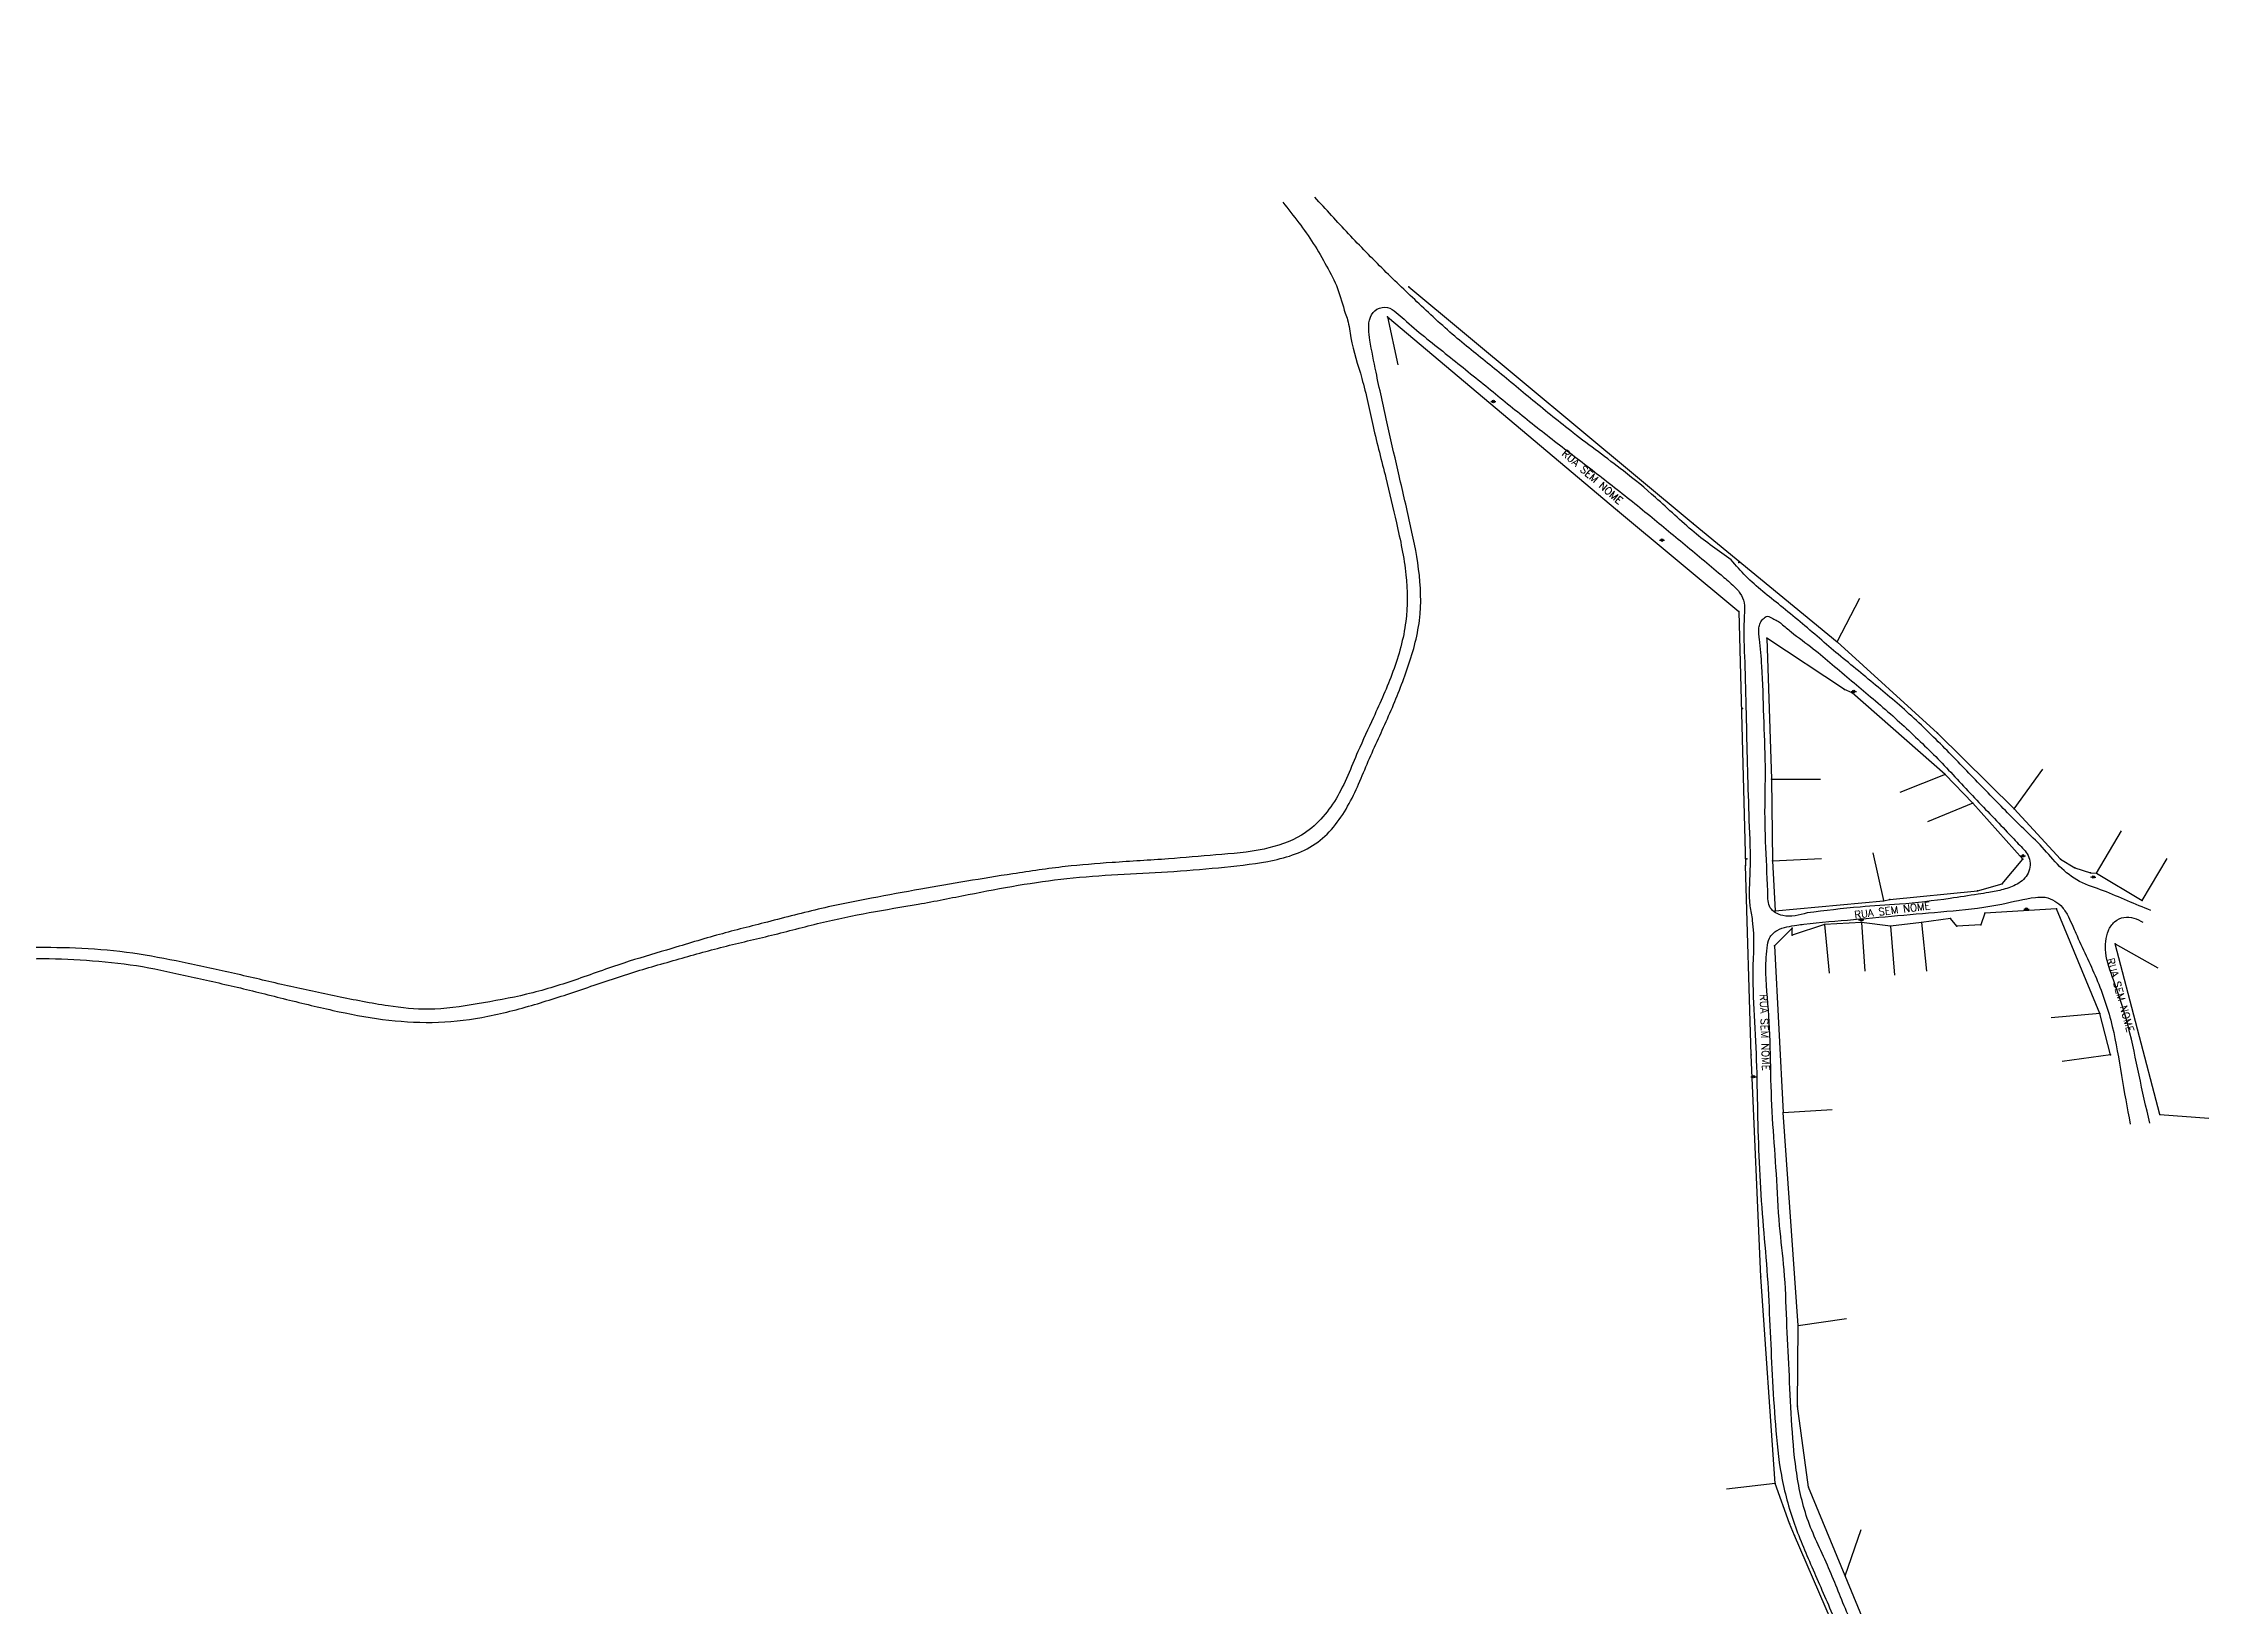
# Model space of a CAD drawing. Header units: metres. Extents: x 788432 to 801109, y 7412241 to 7456112.
# Drawn here: x 792461.8 to 792903.7, y 7412807.6 to 7413126.9 of the extents above; entities that cross this region are included whole.
import ezdxf

# ---------------------------------------------------------------- set-up
doc = ezdxf.new("R2010")
doc.units = ezdxf.units.M
doc.header["$LTSCALE"] = 10
doc.header["$MEASUREMENT"] = 0
doc.header["$PDSIZE"] = 4
for name, color, linetype in [('SIB-POSTE', 7, 'CONTINUOUS'), ('TOP-TEXTOS', 2, 'CONTINUOUS'), ('TOPOGRAFIA', 8, 'CONTINUOUS')]:
    doc.layers.add(name, color=color, linetype=linetype)
doc.styles.get("Standard").update_dxf_attribs({"font": 'romans.shx'})

# ---------------------------------------------------------------- blocks, each defined once
blk = doc.blocks.new('sib-poste-01')
at = {"layer": 'SIB-POSTE'}
for p, q in [((-0.08, 0.001), (-0.037, 0)), ((0.037, 0), (0.08, -0.001))]:
    blk.add_line(p, q, dxfattribs=at)
at = {"layer": 'SIB-POSTE', "const_width": 0.0012}
blk.add_lwpolyline([(-0.001, 0, 1), (0.001, 0, 1)], format="xyb", close=True, dxfattribs=at)
at = {"layer": 'SIB-POSTE'}
blk.add_circle((0, 0), 0.0375, dxfattribs=at)
blk = doc.blocks.new('qwkjeqo')
at = {"layer": 'TOPOGRAFIA', "ltscale": 0.05}
for points, elevation in [([(792740.44, 7413077.16), (792798.5, 7413028.82), (792827.91, 7413004.66), (792832.48, 7413013.55)], 672.81), ([(792736.12, 7413070.97), (792783.07, 7413031.43), (792807.79, 7413010.82)], 672.95), ([(792736.12, 7413070.97), (792738.24, 7413061.2)], 672.95), ([(792807.79, 7413010.82), (792809.19, 7412958.95)], 672.95), ([(792827.91, 7413004.66), (792848.35, 7412986.01), (792864.01, 7412970.53), (792869.88, 7412978.63)], 672.81), ([(792878.8, 7412499.74), (792879.85, 7412498.83), (792881.06, 7412577.75), (792882.31, 7412616.61), (792872.61, 7412639.46), (792866.48, 7412641.37), (792877.64, 7412676.15), (792877.46, 7412682.04), (792877.1, 7412687.54), (792876.11, 7412689.9), (792873, 7412697.35), (792866.16, 7412713.18), (792854.72, 7412739.8), (792833.01, 7412790.21), (792819.19, 7412822.15), (792818.15, 7412824.63), (792815.24, 7412832.81), (792812.3, 7412874.99), (792810.33, 7412920.33), (792809.19, 7412958.95)], 684.66), ([(792884.79, 7412498.97), (792887.34, 7412577.57), (792888.69, 7412617.87), (792878.42, 7412644.75), (792883.93, 7412670.66), (792884, 7412676.88), (792883.85, 7412683.38), (792883.06, 7412689.6), (792879, 7412699.22), (792871.65, 7412716.08), (792859.99, 7412743.43), (792840.83, 7412786.59), (792829.55, 7412813.91), (792822.01, 7412832.04), (792819.81, 7412848.61), (792819.92, 7412865.07), (792816.86, 7412908.57)], 684.44), ([(792819.92, 7412865.07), (792829.81, 7412866.51)], 682.8), ([(792815.24, 7412832.81), (792805.31, 7412831.64)], 683.89), ([(792829.55, 7412813.91), (792832.76, 7412823.38)], 684.7)]:
    blk.add_lwpolyline(points, dxfattribs=dict(at, elevation=elevation))
at = {"layer": 'TOPOGRAFIA', "linetype": 'Continuous', "ltscale": 0.05}
for points, elevation in [([(792813.56, 7413005.39), (792814.46, 7412976.57), (792814.7, 7412959.92), (792815.26, 7412949.75)], 676.1), ([(792849.93, 7412977.57), (792830.96, 7412994.26), (792829.38, 7412994.93), (792813.56, 7413005.39)], 676.1), ([(792855.54, 7412971.69), (792849.93, 7412977.57), (792840.64, 7412973.89)], 676.1), ([(792814.46, 7412976.57), (792824.46, 7412976.63)], 676.1), ([(792815.26, 7412949.75), (792837.34, 7412951.75), (792838.62, 7412952.05), (792856.5, 7412953.83), (792861.53, 7412955.24), (792865.75, 7412960.26), (792855.54, 7412971.69), (792846.3, 7412967.87)], 676.1), ([(792864.01, 7412970.53), (792873.49, 7412960.29), (792876.38, 7412958.48), (792879.57, 7412957.47), (792880.79, 7412957.44), (792885.89, 7412966.05)], 672.81), ([(792814.7, 7412959.92), (792824.69, 7412960.39)], 676.1), ([(792837.44, 7412951.8), (792835.26, 7412961.56)], 679.79), ([(792880.79, 7412957.44), (792890.13, 7412951.81), (792895.21, 7412960.43)], 678.89), ([(792883.69, 7412920.29), (792881.49, 7412928.73), (792872.64, 7412950.12), (792858.04, 7412949.21), (792857.2, 7412946.88), (792852.31, 7412946.6), (792851.04, 7412948.18), (792845.08, 7412947.34), (792838.74, 7412946.56), (792832.84, 7412947.36), (792825.29, 7412946.95), (792818.72, 7412944.73), (792818.7, 7412946.16), (792815.1, 7412942.55), (792816.86, 7412908.57), (792826.84, 7412909.16)], 679.84), ([(792825.29, 7412946.95), (792826.22, 7412936.99)], 679.8), ([(792832.84, 7412947.36), (792833.56, 7412937.38)], 680.12), ([(792838.74, 7412946.56), (792839.58, 7412936.59)], 680.16), ([(792845.08, 7412947.34), (792846.09, 7412937.39)], 680.2), ([(792884.62, 7412942.97), (792893.33, 7412938.06)], 679.41), ([(792893.73, 7412908.13), (792884.62, 7412942.97)], 680.33), ([(792881.49, 7412928.73), (792871.53, 7412927.9)], 679.5), ([(792883.69, 7412920.29), (792873.78, 7412918.94)], 679.84), ([(792893.73, 7412908.13), (792903.71, 7412907.4)], 680.33)]:
    blk.add_lwpolyline(points, dxfattribs=dict(at, elevation=elevation))
at = {"layer": 'TOPOGRAFIA'}
for points in [[(792714.75, 7413094.41, 671.69), (792718.02, 7413090.2, 671.97), (792720.97, 7413086, 672.2), (792723.68, 7413081.36, 672.29), (792725.92, 7413076.79, 672.4), (792727.5, 7413071.76, 672.6), (792727.96, 7413070.38, 672.67), (792728.63, 7413066.72, 672.76), (792730.87, 7413058.44, 672.91), (792733.18, 7413048.6, 673.13), (792735.78, 7413038.12, 673.47), (792737.95, 7413028.91, 673.61), (792739.87, 7413018.33, 673.34), (792739.84, 7413008.77, 672.62), (792737.22, 7412998.57, 672.55), (792733.23, 7412989.18, 671.9), (792730.08, 7412982.22, 671.47), (792725.61, 7412972.61, 670.66), (792718.58, 7412965.18, 669.51), (792710.91, 7412962.34, 668.68), (792701.1, 7412961.12, 667.75), (792691.4, 7412960.33, 667.12), (792679.89, 7412959.57, 666.68), (792670.36, 7412958.75, 666.66), (792659.65, 7412957.27, 665.71), (792640.85, 7412954.14, 664.1), (792630.82, 7412952.3, 663.39), (792619.93, 7412950.04, 662.31), (792608.9, 7412947.26, 660.93), (792599.15, 7412944.72, 659.73), (792588.98, 7412941.71, 658.55), (792580.27, 7412939.06, 657.75), (792570.24, 7412935.58, 657.62), (792560.42, 7412932.68, 656.42), (792550.35, 7412930.73, 655.34), (792540.41, 7412929.61, 654.56), (792532.19, 7412930.3, 654), (792521.75, 7412932.23, 653.27), (792511.64, 7412934.4, 652.59), (792501.44, 7412936.77, 651.88), (792491.38, 7412938.97, 651.25), (792481.33, 7412940.86, 650.96), (792470.91, 7412941.96, 650.84), (792460.75, 7412942.22, 650.84), (792450.61, 7412942.07, 650.92), (792439.7, 7412941.72, 650.91), (792429.61, 7412941.14, 650.89), (792418.91, 7412940.52, 650.99), (792410.07, 7412941.02, 651.09), (792403.13, 7412944.04, 651.48), (792395.18, 7412949.89, 651.58), (792387.16, 7412956.94, 651.78), (792379.94, 7412964.84, 652.03), (792374.93, 7412972.33, 651.96), (792371.7, 7412981.02, 652.21), (792369.22, 7412991.28, 652.64), (792366.73, 7413000.99, 652.96), (792364.05, 7413010.66, 653.17), (792360.81, 7413020.48, 653.43), (792357.17, 7413030.26, 653.97), (792352.03, 7413041.5, 654.07), (792345.79, 7413050.49, 654.36), (792339.51, 7413057.42, 654.78), (792331.74, 7413064.72, 655.54), (792323.87, 7413071.44, 655.5), (792315.9, 7413077.8, 655.92), (792307.22, 7413083.73, 656.48), (792298.1, 7413088.57, 657.19), (792289.44, 7413093.76, 657.55), (792280.38, 7413098.98, 658.21), (792271.75, 7413104.13, 658.78), (792262.97, 7413109.1, 659.46), (792254.31, 7413114.29, 660.19), (792251.18, 7413116.59, 660.47), (792246, 7413120.3, 660.9), (792238.02, 7413126.85, 660.32)], [(792245.44, 7413111.47, 661.26), (792246.1, 7413113.46, 661.1), (792247.92, 7413114.41, 660.8), (792250.02, 7413113.95, 660.45), (792251.83, 7413112.78, 660.27), (792253.13, 7413111.99, 660.14), (792261.75, 7413106.77, 659.47), (792270.59, 7413101.88, 658.88), (792279.43, 7413096.71, 658.29), (792288.37, 7413091.44, 657.64), (792297.17, 7413086.39, 657.36), (792306, 7413081.27, 656.57), (792314.5, 7413075.58, 656.06), (792322.69, 7413069.17, 655.66), (792330.37, 7413062.66, 655.68), (792337.68, 7413055.75, 654.86), (792344.53, 7413048.24, 654.4), (792349.84, 7413039.39, 654.18), (792354.24, 7413030.27, 654.14), (792357.99, 7413020.46, 653.53), (792361.4, 7413010.59, 653.18), (792364.28, 7413000.87, 652.96), (792366.71, 7412990.7, 652.63), (792368.96, 7412980.71, 652.32), (792372.36, 7412971.2, 652.02), (792378.07, 7412962.67, 651.8), (792384.95, 7412955.31, 651.87), (792392.63, 7412948.58, 651.58), (792400.82, 7412942.56, 651.45), (792409.75, 7412937.95, 651.19), (792419.83, 7412937.57, 651.08), (792430.15, 7412938.37, 650.91), (792440.2, 7412939.15, 650.79), (792450.32, 7412939.55, 650.95), (792460.45, 7412939.97, 650.94), (792470.57, 7412939.63, 650.88), (792480.81, 7412938.53, 650.97), (792490.71, 7412936.5, 651.24), (792500.74, 7412934.27, 651.9), (792510.77, 7412931.8, 652.57), (792520.87, 7412929.4, 653.24), (792531.04, 7412927.56, 654.02), (792541.17, 7412926.95, 654.75), (792551.25, 7412927.96, 655.44), (792561.4, 7412930.4, 656.48), (792571.07, 7412933.46, 657.64), (792581.05, 7412936.81, 657.81), (792590.94, 7412939.72, 658.72), (792600.6, 7412942.37, 659.84), (792610.41, 7412944.74, 661.02), (792620.39, 7412947.25, 662.27), (792630.36, 7412949.37, 663.25), (792640.34, 7412951.08, 664.04), (792650.55, 7412953.04, 664.78), (792660.73, 7412954.93, 665.77), (792670.68, 7412956.32, 666.6), (792681.11, 7412957.13, 666.67), (792691.24, 7412957.69, 667.08), (792701.6, 7412958.53, 667.74), (792711.68, 7412959.82, 668.8), (792721.37, 7412963.38, 670.03), (792727.97, 7412971.06, 670.71), (792732.2, 7412980.26, 671.44), (792736.35, 7412989.53, 672.03), (792740.08, 7412998.91, 672.65), (792742.63, 7413009.03, 672.78), (792742.47, 7413019.51, 673.4), (792740.55, 7413029.56, 673.57), (792738.21, 7413039.79, 673.4), (792735.99, 7413049.57, 673.18), (792733.77, 7413059.72, 673), (792732.54, 7413066.23, 672.89), (792732.29, 7413068.54, 672.84), (792732.62, 7413070.91, 672.79), (792733.96, 7413072.57, 672.78), (792736.1, 7413072.9, 672.86), (792737.9, 7413071.9, 672.92), (792739.49, 7413070.5, 672.98), (792747.91, 7413063.54, 673.39), (792756.17, 7413056.88, 673.58), (792764.11, 7413050.44, 673.75), (792772.26, 7413044.05, 674.13), (792780.39, 7413037.79, 674.67), (792788.65, 7413031.21, 674.84), (792796.38, 7413024.84, 674.98), (792804.18, 7413018.32, 675.22), (792806.56, 7413016.22, 675.31), (792808.05, 7413014.59, 675.41), (792808.88, 7413012.59, 675.56), (792808.95, 7413010.57, 675.72), (792808.87, 7413008.26, 675.88), (792809.05, 7412999.35, 676.36), (792809.32, 7412988.64, 677.14), (792809.57, 7412978.41, 677.84), (792809.89, 7412968.13, 678.44), (792810.08, 7412957.89, 678.85), (792810.09, 7412950.72, 679.08), (792810.56, 7412947.76, 679.13), (792810.67, 7412937.33, 679.32), (792811.03, 7412927.03, 679.53), (792811.46, 7412916.6, 679.82), (792811.69, 7412906.17, 680.13), (792812.1, 7412895.7, 680.43), (792812.79, 7412885.25, 680.77), (792813.63, 7412875.1, 681.31), (792814.15, 7412864.99, 681.97), (792814.64, 7412854.92, 682.75), (792815.27, 7412844.81, 683.31), (792816.5, 7412834.48, 683.85), (792819.17, 7412824.51, 684.29), (792822.97, 7412815.18, 684.66), (792827.13, 7412805.61, 684.78), (792831.23, 7412796.33, 684.74), (792835.32, 7412787.18, 684.68), (792839.53, 7412777.78, 684.5), (792843.67, 7412768.52, 684.54), (792847.89, 7412759.05, 684.52), (792851.93, 7412749.72, 684.51), (792855.78, 7412740.39, 684.52), (792859.7, 7412731.06, 684.74), (792863.89, 7412721.47, 684.92), (792868.04, 7412712.15, 684.67), (792872.34, 7412702.86, 683.94), (792875.25, 7412695.38, 683.38), (792876.25, 7412693.49, 683.28), (792876.94, 7412691.55, 683.16), (792878.37, 7412686.46, 682.98), (792879.09, 7412681.36, 682.88), (792879.28, 7412676.16, 682.73), (792879.18, 7412671.1, 682.74), (792878.13, 7412666.07, 682.69), (792876.68, 7412660.97, 682.79), (792875.32, 7412655.89, 682.94), (792874.24, 7412650.91, 683.05), (792873.6, 7412645.61, 683.01), (792874.01, 7412640.53, 682.83), (792875.42, 7412635.63, 682.59), (792877.41, 7412630.98, 682.35), (792879.45, 7412625.97, 682.32), (792881.32, 7412621.22, 682.33), (792882.87, 7412616.28, 682.46), (792883.05, 7412613.92, 682.48), (792883.36, 7412611, 682.52), (792883.11, 7412605.75, 682.62), (792882.97, 7412601.51, 682.67), (792882.72, 7412591.07, 683.02), (792882.5, 7412581.05, 683.27), (792882.25, 7412571.01, 683.58), (792881.51, 7412560.71, 683.81), (792881.22, 7412550.33, 684.13), (792880.8, 7412540.01, 684.35), (792880.48, 7412529.88, 684.46), (792880.1, 7412519.69, 684.52), (792879.94, 7412509.69, 684.51), (792880.33, 7412501.21, 684.6)], [(792806.26, 7413021.37, 675.27), (792798.7, 7413027.02, 675.02), (792790.82, 7413034.1, 674.84), (792784.25, 7413039.54, 674.83), (792774.03, 7413047.29, 674.01), (792765.78, 7413053.94, 673.74), (792757.93, 7413060.41, 673.61), (792750.33, 7413066.6, 673.36), (792742.57, 7413073.66, 672.94), (792735.43, 7413080.52, 672.59), (792728.16, 7413087.96, 672.22), (792721.27, 7413095.45, 671.73)], [(792891.91, 7412949.79, 678.38), (792887.13, 7412951.76, 678.51), (792882.26, 7412953.8, 678.69), (792877.35, 7412955.73, 678.67), (792873.29, 7412958.8, 678.54), (792869.74, 7412962.69, 678.54), (792865.98, 7412966.43, 678.33), (792862.21, 7412970.19, 678.2), (792858.7, 7412973.78, 678.06), (792855.22, 7412977.37, 677.89), (792851.67, 7412981.05, 677.74), (792848.07, 7412984.7, 677.47), (792844.08, 7412988.55, 677.3), (792840.12, 7412992.12, 677.06), (792836.22, 7412995.4, 676.82), (792832.22, 7412998.7, 676.54), (792828.12, 7413002.09, 676.41), (792824.29, 7413005.36, 676.2), (792820.32, 7413008.74, 675.93), (792816.34, 7413012.01, 675.62), (792809.25, 7413018.06, 675.25), (792806.26, 7413021.37, 675.27)], [(792821.77, 7412949.28, 679.46), (792832.56, 7412950.5, 679.71), (792840.61, 7412951.07, 679.81), (792850.92, 7412952.24, 679.71), (792856.64, 7412953.11, 679.52), (792858.82, 7412953.47, 679.4), (792861.79, 7412954.08, 679.23), (792864.65, 7412955.19, 678.96), (792866.85, 7412957.42, 678.62), (792867, 7412960.64, 678.47), (792865.17, 7412963.1, 678.41), (792863.92, 7412964.41, 678.35), (792860.42, 7412968.08, 678.25), (792856.83, 7412971.85, 677.99), (792853.23, 7412975.66, 677.8), (792849.75, 7412979.4, 677.64), (792846.2, 7412982.98, 677.43), (792842.49, 7412986.53, 677.2), (792838.74, 7412989.94, 677.01), (792834.7, 7412993.43, 676.73), (792830.84, 7412996.68, 676.52), (792826.87, 7413000.04, 676.3), (792823, 7413003.24, 676.04), (792818.5, 7413006.67, 675.81), (792816.5, 7413008.33, 675.75), (792815.67, 7413008.95, 675.8), (792814.75, 7413009.38, 675.81), (792813.64, 7413009.86, 675.88), (792812.79, 7413009.31, 675.93), (792812.16, 7413008.48, 676.01), (792811.93, 7413007.49, 676.04), (792811.9, 7413006.44, 676.1), (792812.01, 7413005.19, 676.14), (792812.51, 7412999.69, 676.41), (792812.91, 7412989.45, 677.17), (792813.23, 7412979.3, 677.89), (792813.16, 7412968.56, 678.66), (792813.24, 7412965.17, 678.8), (792813.67, 7412955.04, 679.17), (792813.73, 7412953.35, 679.22), (792814.24, 7412950.35, 679.31), (792816.78, 7412948.75, 679.33), (792821.77, 7412949.28, 679.46)], [(792883.74, 7412501.17, 684.5), (792883.99, 7412509.85, 684.6), (792884.43, 7412520.69, 684.68), (792884.94, 7412529.49, 684.62), (792885.36, 7412540.07, 684.55), (792885.74, 7412550.66, 684.35), (792886.14, 7412560.98, 684.05), (792886.43, 7412570.99, 683.72), (792886.85, 7412580.99, 683.4), (792887.31, 7412591.44, 683.1), (792887.66, 7412601.72, 682.86), (792887.93, 7412606.95, 682.71), (792887.64, 7412611.82, 682.57), (792887.45, 7412614.37, 682.47), (792886.93, 7412617.08, 682.41), (792885.5, 7412622.38, 682.42), (792883.61, 7412627.21, 682.37), (792881.5, 7412631.97, 682.38), (792879.54, 7412637.21, 682.55), (792878.21, 7412642.09, 682.77), (792878.01, 7412647.24, 682.88), (792878.98, 7412652.43, 682.72), (792880.03, 7412657.05, 682.65), (792881.29, 7412661.67, 682.55), (792881.91, 7412665.53, 682.46), (792882.77, 7412670.95, 682.43), (792883.09, 7412676.03, 682.49), (792882.84, 7412681.05, 682.52), (792882.21, 7412686.07, 682.64), (792881.04, 7412691.03, 682.89), (792879.29, 7412696.1, 683.15), (792876.41, 7412702.86, 683.66), (792872.07, 7412712.5, 684.4), (792867.33, 7412722.93, 684.72), (792863.04, 7412732.37, 684.61), (792859.18, 7412741.9, 684.46), (792855.32, 7412751.28, 684.44), (792851.18, 7412760.64, 684.43), (792846.89, 7412769.96, 684.46), (792838.3, 7412788.37, 684.59), (792834.09, 7412797.44, 684.77), (792829.81, 7412806.66, 684.82), (792825.89, 7412816.14, 684.64), (792821.79, 7412825.64, 684.25), (792819.53, 7412835.54, 683.81), (792818.57, 7412845.83, 683.28), (792818.07, 7412855.97, 682.63), (792817.58, 7412866.15, 681.85), (792817.06, 7412876.43, 681.33), (792816.14, 7412885.42, 681.01), (792815.48, 7412896.03, 680.53), (792814.78, 7412906.1, 680.23), (792814.34, 7412916.57, 679.99), (792814.03, 7412927, 679.65), (792813.35, 7412937.01, 679.43), (792813.58, 7412942.16, 679.4), (792814.07, 7412944.15, 679.4), (792815.62, 7412945.72, 679.45), (792817.62, 7412946.43, 679.53), (792819.68, 7412946.81, 679.62), (792821.09, 7412946.99, 679.65), (792831.25, 7412947.95, 679.95), (792841.51, 7412948.86, 680.04), (792851.54, 7412949.74, 679.84), (792861.5, 7412951.1, 679.47), (792868.34, 7412952.46, 678.88), (792870.36, 7412952.48, 678.75), (792872.29, 7412951.72, 678.72), (792873.85, 7412950.42, 678.71), (792875.07, 7412948.51, 678.8), (792875.97, 7412946.58, 678.85), (792876.58, 7412945.18, 678.95), (792880.78, 7412935.91, 679.2), (792884.03, 7412926.11, 679.45), (792885.9, 7412916.11, 679.81), (792887.68, 7412906.18, 680.05)], [(792891.68, 7412906.39, 680.09), (792889.5, 7412916.13, 679.74), (792887.34, 7412925.95, 679.4), (792884.28, 7412935.62, 679.06), (792882.71, 7412941.21, 678.91), (792882.7, 7412943.47, 678.97), (792883.24, 7412945.68, 678.93), (792884.51, 7412947.46, 678.82), (792886.42, 7412948.39, 678.63), (792888.44, 7412948.22, 678.49), (792890.29, 7412947.4, 678.4)]]:
    blk.add_spline(points, degree=3, dxfattribs=at)
for p in [(792740.44, 7413077.16, 672.81), (792736.12, 7413070.97, 672.95), (792757.72, 7413053.72, 673.54), (792783.07, 7413031.43, 674.63), (792798.5, 7413028.82, 675.04), (792792.15, 7413025.41, 674.78), (792807.85, 7413020.82, 675.41), (792807.79, 7413010.82, 675.67), (792813.56, 7413005.39, 676.1), (792827.91, 7413004.66, 676.35), (792808.54, 7412991, 677.02), (792829.38, 7412994.93, 676.74), (792830.96, 7412994.26, 676.73), (792831.28, 7412994.51, 676.73), (792848.35, 7412986.01, 677.41), (792849.93, 7412977.57, 677.83), (792814.46, 7412976.57, 678.3), (792855.54, 7412971.69, 678.15), (792864.01, 7412970.53, 678.18), (792809.48, 7412960.34, 678.82), (792814.7, 7412959.92, 679.04), (792865.75, 7412960.26, 678.7), (792865.83, 7412960.94, 678.4), (792873.49, 7412960.29, 678.56), (792809.19, 7412958.95, 678.84), (792876.38, 7412958.48, 678.65), (792879.57, 7412957.47, 678.82), (792880.15, 7412956.62, 678.82), (792880.79, 7412957.44, 678.89), (792837.34, 7412951.75, 679.79), (792838.62, 7412952.05, 679.74), (792856.5, 7412953.83, 679.58), (792861.53, 7412955.24, 679.28), (792890.13, 7412951.81, 678.59), (792815.26, 7412949.75, 679.27), (792825.29, 7412946.95, 679.8), (792832.8, 7412947.88, 679.96), (792832.84, 7412947.36, 680.12), (792838.74, 7412946.56, 680.16), (792845.08, 7412947.34, 680.2), (792851.04, 7412948.18, 680.02), (792852.31, 7412946.6, 680.18), (792857.2, 7412946.88, 680.18), (792858.04, 7412949.21, 679.75), (792866.52, 7412950.06, 679.47), (792872.64, 7412950.12, 678.92), (792815.1, 7412942.55, 679.88), (792818.7, 7412946.16, 679.7), (792818.72, 7412944.73, 679.9), (792884.62, 7412942.97, 679.41), (792881.49, 7412928.73, 679.5), (792810.33, 7412920.33, 679.7), (792883.69, 7412920.29, 679.84), (792810.83, 7412915.83, 679.9), (792816.86, 7412908.57, 680.48), (792893.73, 7412908.13, 680.33), (792812.3, 7412874.99, 681.54), (792819.92, 7412865.07, 682.8), (792819.81, 7412848.61, 683.9), (792815.24, 7412832.81, 683.89), (792822.01, 7412832.04, 684.79), (792818.15, 7412824.63, 684.27), (792819.19, 7412822.15, 684.35), (792829.55, 7412813.91, 684.7)]:
    blk.add_point(p, dxfattribs=at)
at = {"layer": 'TOPOGRAFIA', "lineweight": -2, "xscale": 6.666666666666666, "yscale": 6.666666666666666, "zscale": 6.666666666666666}
for p in [(792757.72, 7413053.72, 673.54), (792792.14, 7413025.41, 674.78), (792831.27, 7412994.51, 676.73), (792865.82, 7412960.94, 678.4), (792880.15, 7412956.62, 678.82), (792832.8, 7412947.88, 679.96), (792866.51, 7412950.06, 679.47), (792810.83, 7412915.84, 679.9)]:
    blk.add_blockref('sib-poste-01', p, dxfattribs=at)
at = {"layer": 'TOPOGRAFIA'}
for rotation, p in [(318.9324, (792771.55, 7413042.89)), (7.0204, (792831.49, 7412948.14, -679.84)), (285.5771, (792882.87, 7412939.85, 0.49)), (271.874, (792812.11, 7412932.68))]:
    blk.add_text('RUA SEM NOME', height=1.5, rotation=rotation, dxfattribs=at).set_placement(p)

msp = doc.modelspace()

# ---------------------------------------------------------------- block references
at = {"layer": 'TOP-TEXTOS', "linetype": 'Continuous'}
msp.add_blockref('qwkjeqo', (0, 0), dxfattribs=at)

doc.saveas('drawing.dxf')
